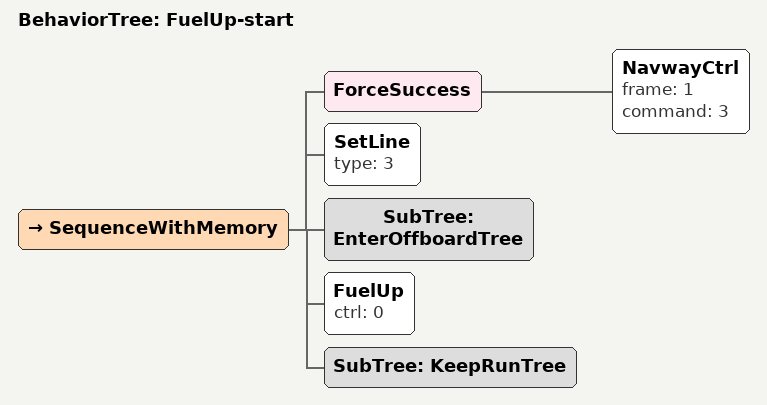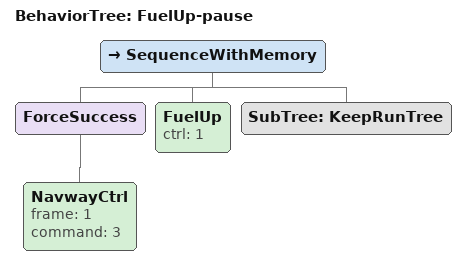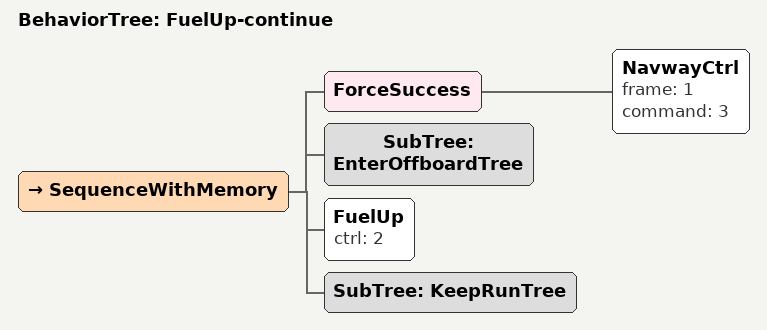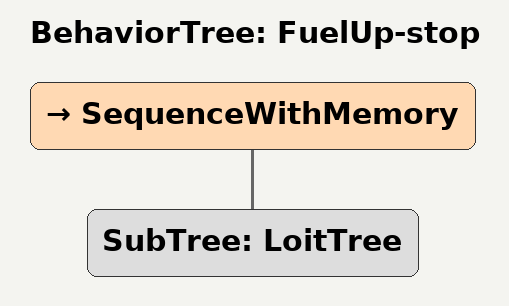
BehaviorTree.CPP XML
<root BTCPP_format="4">
    <BehaviorTree ID="FuelUp-start">
        <SequenceWithMemory>

            <ForceSuccess>
                <NavwayCtrl frame="1" command="3"/>
            </ForceSuccess>

            <SetLine type="3" />
            <SubTree ID="EnterOffboardTree" />
            <FuelUp ctrl="0"/>
            <SubTree ID="KeepRunTree" />
        </SequenceWithMemory>
    </BehaviorTree>

    <BehaviorTree ID="FuelUp-pause">
        <SequenceWithMemory>

            <ForceSuccess>
                <NavwayCtrl frame="1" command="3"/>
            </ForceSuccess>
            <FuelUp ctrl="1"/>
            <SubTree ID="KeepRunTree" />
        </SequenceWithMemory>
    </BehaviorTree>

    <BehaviorTree ID="FuelUp-continue">
        <SequenceWithMemory>

            <ForceSuccess>
                <NavwayCtrl frame="1" command="3"/>
            </ForceSuccess>
            <SubTree ID="EnterOffboardTree" />
            <FuelUp ctrl="2"/>
            <SubTree ID="KeepRunTree" />
        </SequenceWithMemory>
    </BehaviorTree>

    <BehaviorTree ID="FuelUp-stop">
        <SequenceWithMemory>
            <SubTree ID="LoitTree" />
        </SequenceWithMemory>
    </BehaviorTree>

</root>
